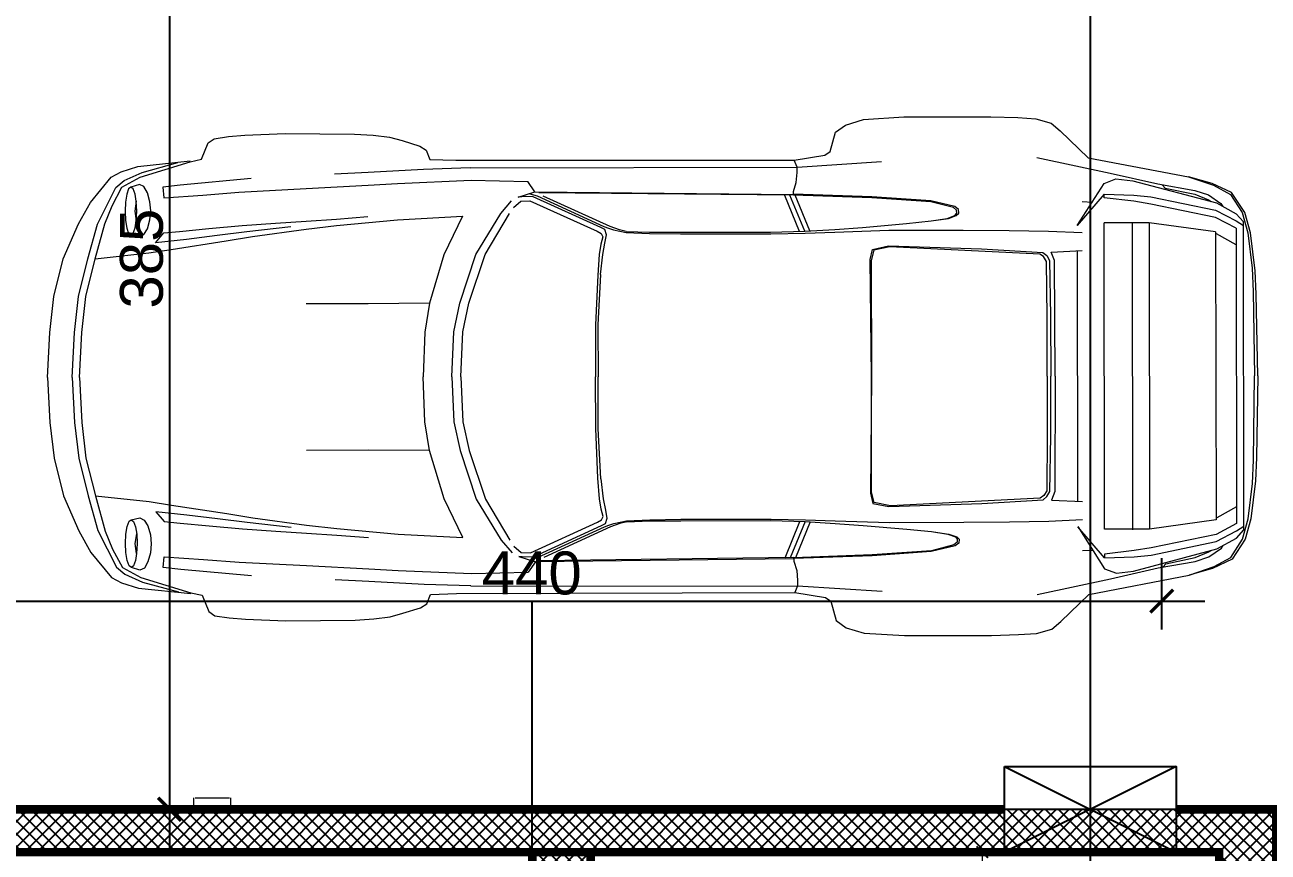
# Model space of a CAD drawing. Extents: x 250879 to 348495, y -51522 to -9360.
# Drawn here: x 302197.4 to 302632, y -21507.8 to -21218.6 of the extents above; entities that cross this region are included whole.
import ezdxf

# ---------------------------------------------------------------- set-up
doc = ezdxf.new("R2010")
doc.units = 0
doc.layers.get('0').update_dxf_attribs({"linetype": 'CONTINUOUS'})
doc.layers.get('DEFPOINTS').update_dxf_attribs({"color": 9, "linetype": 'CONTINUOUS'})
for name, color, linetype in [('AXIS', 1, 'CONTINUOUS'), ('COLUMN', 5, 'CONTINUOUS'), ('FURNITURE', 4, 'CONTINUOUS'), ('WALL', 7, 'CONTINUOUS')]:
    doc.layers.add(name, color=color, linetype=linetype)
for name, color, linetype, lineweight in [('dimention', 151, 'CONTINUOUS', 13), ('FIGURES', 153, 'CONTINUOUS', 0), ('FURN', 126, 'CONTINUOUS', 9)]:
    doc.layers.add(name, color=color, linetype=linetype, lineweight=lineweight)
doc.styles.get("Standard").update_dxf_attribs({"font": 'sanss___.ttf', "height": 15})
doc.styles.add('yon', font='ARIALN.TTF')
doc.dimstyles.new('CM', dxfattribs={"dimscale": 0, "dimtxt": 12, "dimasz": 0.4, "dimexe": 50, "dimexo": 1000, "dimgap": 0.03, "dimtad": 1, "dimdec": 0, "dimzin": 0, "dimdsep": 46, "dimtxsty": 'yon', "dimblk": 'Ar thick3', "dimcen": 3, "dimdle": 8, "dimse1": 1, "dimse2": 1, "dimclrd": 8, "dimclre": 8, "dimclrt": 30, "dimadec": 0, "dimazin": 0, "dimtfac": 1, "dimtdec": 0, "dimtix": 1, "dimtmove": 1, "dimatfit": 3, "dimfxl": 50, "dimtolj": 1, "dimtzin": 0, "dimlwd": 9, "dimarcsym": 0})
doc.dimstyles.new('STANDARD$0', dxfattribs={"dimscale": 0, "dimtxt": 12, "dimasz": 8, "dimexe": 15, "dimexo": 0.0625, "dimgap": 2, "dimtad": 1, "dimdec": 0, "dimzin": 0, "dimdsep": 46, "dimtxsty": 'Standard', "dimblk1": 'ARCHTICK', "dimblk2": 'ARCHTICK', "dimsah": 1, "dimcen": 0.09, "dimdle": 15, "dimclrd": 3, "dimclre": 3, "dimclrt": 3, "dimazin": 0, "dimtfac": 1, "dimtdec": 0, "dimtofl": 0, "dimtmove": 1, "dimatfit": 3, "dimldrblk": 'ARCHTICK', "dimfxl": 1.0455, "dimfxlon": 1, "dimtolj": 1, "dimtzin": 0, "dimarcsym": 0})

# ---------------------------------------------------------------- blocks, each defined once
blk = doc.blocks.new('_ARCHTICK')
at = {"color": 0, "linetype": 'ByBlock', "const_width": 0.15}
blk.add_lwpolyline([(-0.5, -0.5), (0.5, 0.5)], dxfattribs=at)
blk = doc.blocks.new('*D119')
at = {"layer": 'DEFPOINTS', "color": 0, "linetype": 'Continuous', "ltscale": 3, "transparency": 16777216}
for p in [(302594.83, -21420.05), (302154.35, -21487.83), (302594.83, -21487.83)]:
    blk.add_point(p, dxfattribs=at)
at = {"layer": 'WALL', "color": 3, "linetype": 'Continuous', "lineweight": -2, "ltscale": 3, "transparency": 16777216}
for p, q in [((302154.35, -21430.05), (302154.35, -21405.05)), ((302594.83, -21430.05), (302594.83, -21405.05)), ((302139.35, -21420.05), (302609.83, -21420.05))]:
    blk.add_line(p, q, dxfattribs=at)
at = {"layer": 'WALL', "color": 3, "linetype": 'Continuous', "lineweight": -2, "ltscale": 3, "transparency": 16777216, "xscale": 8, "yscale": 8, "zscale": 8, "rotation": 180}
blk.add_blockref('_ARCHTICK', (302154.35, -21420.05), dxfattribs=at)
at = {"layer": 'WALL', "color": 3, "linetype": 'Continuous', "lineweight": -2, "ltscale": 3, "transparency": 16777216, "xscale": 8, "yscale": 8, "zscale": 8}
blk.add_blockref('_ARCHTICK', (302594.83, -21420.05), dxfattribs=at)
at = {"layer": 'WALL', "color": 3, "linetype": 'Continuous', "ltscale": 3, "transparency": 16777216, "insert": (302374.59, -21410.33), "char_height": 15, "attachment_point": 5}
blk.add_mtext('\\A1;440', dxfattribs=at)
blk = doc.blocks.new('XREF1$0$02PCAR09')
at = {"color": 0, "linetype": 'ByBlock'}
for p, q in [((-138.14, 34.83), (-139.39, 33.77)), ((-136.04, 35.43), (-138.14, 34.83)), ((-133.57, 35.58), (-136.04, 35.43)), ((-129.86, 35.7), (-133.57, 35.58)), ((-117.88, 35.7), (-129.86, 35.7)), ((-112.33, 35.34), (-117.88, 35.7)), ((-109.85, 34.59), (-112.33, 35.34)), ((-108.47, 33.6), (-109.85, 34.59)), ((-139.39, 33.77), (-143.26, 30.05)), ((-107.73, 30.95), (-108.47, 33.6)), ((-48.85, 32.53), (-51.29, 31.76)), ((-47.09, 33.02), (-48.85, 32.53)), ((-44.85, 33.29), (-47.09, 33.02)), ((-42.26, 33.45), (-44.85, 33.29)), ((-32.75, 33.53), (-42.26, 33.45)), ((-27.18, 33.31), (-32.75, 33.53)), ((-24.96, 33.14), (-27.18, 33.31)), ((-22.98, 32.83), (-24.96, 33.14)), ((-22.13, 32.24), (-22.98, 32.83)), ((-107, 30.43), (-107.73, 30.95)), ((-52.16, 31.23), (-52.64, 29.95)), ((-51.29, 31.76), (-52.16, 31.23)), ((-21.22, 30), (-22.13, 32.24)), ((-143.26, 30.05), (-157.04, 27.42)), ((-136.16, 30.07), (-146.25, 27.9)), ((-103.18, 28.82), (-114.79, 29.59)), ((-102.8, 29.76), (-107, 30.43)), ((-103.18, 28.82), (-102.8, 29.76)), ((-56.22, 29.83), (-102.8, 29.76)), ((-52.64, 29.95), (-56.22, 29.83)), ((-19.65, 29.66), (-21.22, 30)), ((-12.48, 29.04), (-19.65, 29.78)), ((-12.79, 27.56), (-19.65, 29.66)), ((-13.04, 28.18), (-17.96, 29.55)), ((-157.04, 27.42), (-160.49, 26.23)), ((-160.29, 26.5), (-157.04, 27.42)), ((-146.25, 27.9), (-152.81, 26.43)), ((-58.2, 28.79), (-103.18, 28.82)), ((-103.18, 28.09), (-103.18, 28.82)), ((-103.06, 26.7), (-103.18, 28.09)), ((-58.2, 28.77), (-51.78, 28.55)), ((-51.78, 28.55), (-44.15, 28.14)), ((-44.15, 28.14), (-39.54, 27.93)), ((-10.59, 27.09), (-13.04, 28.18)), ((-10.26, 26.19), (-12.79, 27.56)), ((-10.14, 28.29), (-12.48, 29.04)), ((-8.78, 27.56), (-10.14, 28.29)), ((-5.94, 24.09), (-8.78, 27.56)), ((-162.98, 25.22), (-160.29, 26.5)), ((-160.49, 26.23), (-162.81, 24.98)), ((-149.39, 26.87), (-160.88, 23.8)), ((-152.81, 26.43), (-157.91, 25.53)), ((-153.83, 25.85), (-157.91, 25.01)), ((-153.47, 26.28), (-153.83, 25.85)), ((-147.04, 27.13), (-149.39, 26.87)), ((-145.43, 26.52), (-147.04, 27.13)), ((-141.73, 20.71), (-145.43, 26.52)), ((-102.68, 25.44), (-103.06, 26.7)), ((-67.1, 25.46), (-66.11, 26.89)), ((-58.32, 27.06), (-66.11, 26.89)), ((-48.2, 26.63), (-58.32, 27.06)), ((-44.15, 26.41), (-48.2, 26.63)), ((-35.6, 25.95), (-44.15, 26.41)), ((-26.33, 25.46), (-35.6, 25.95)), ((-28.03, 27.35), (-18.29, 26.45)), ((-18.29, 26.45), (-15.88, 26.19)), ((-15.88, 26.19), (-16.03, 24.72)), ((-13.76, 25.41), (-13.28, 26.26)), ((-13.28, 26.26), (-12.67, 26.55)), ((-12.67, 26.55), (-11.49, 26.19)), ((-12.07, 25.22), (-11.81, 25.93)), ((-11.81, 25.93), (-11.49, 26.19)), ((-11.49, 26.19), (-11.18, 25.93)), ((-11.18, 25.93), (-10.93, 25.22)), ((-9.43, 26.13), (-10.59, 27.09)), ((-8.9, 23.63), (-10.26, 26.19)), ((-6.9, 21.08), (-9.43, 26.13)), ((-164.79, 22.49), (-162.98, 25.22)), ((-162.81, 24.98), (-164.42, 22.49)), ((-159.78, 24.91), (-161.5, 23.73)), ((-151.85, 24.65), (-160.77, 22.81)), ((-159.78, 24.24), (-160.17, 23.99)), ((-157.91, 25.53), (-159.78, 24.91)), ((-157.91, 25.01), (-159.78, 24.24)), ((-149.51, 24.91), (-151.85, 24.65)), ((-151.85, 23.66), (-149.51, 24.04)), ((-145.43, 25.03), (-149.51, 24.91)), ((-149.51, 24.04), (-145.43, 24.53)), ((-145.43, 25.03), (-141.73, 20.73)), ((-145.43, 24.53), (-145.43, 25.03)), ((-142.39, 24.02), (-143.85, 23.95)), ((-124.86, 23.34), (-121.58, 24.14)), ((-124.69, 23.22), (-121.6, 24.01)), ((-121.6, 24.01), (-113.44, 24.57)), ((-121.58, 24.14), (-113.44, 24.69)), ((-113.44, 24.69), (-102.68, 25.08)), ((-113.44, 24.57), (-102.68, 24.96)), ((-104.9, 20.03), (-102.9, 24.96)), ((-104.22, 19.99), (-102.17, 24.96)), ((-101.45, 24.96), (-103.47, 19.98)), ((-67.1, 25.44), (-102.68, 25.06)), ((-102.68, 25.08), (-102.68, 25.44)), ((-102.68, 24.94), (-67.65, 25.32)), ((-102.68, 25.06), (-102.68, 24.94)), ((-77.45, 20.66), (-68.24, 24.88)), ((-67.39, 24.89), (-76.59, 20.66)), ((-76.17, 20.52), (-66.86, 24.77)), ((-66.4, 24.24), (-75.65, 20.03)), ((-66.42, 25.2), (-67.39, 24.89)), ((-67.1, 25.54), (-67.1, 25.54)), ((-64.81, 24.72), (-67.1, 25.46)), ((-66.86, 24.77), (-65.78, 24.81)), ((-65.14, 24.16), (-66.4, 24.24)), ((-65.78, 24.81), (-64.81, 24.72)), ((-64.13, 23.29), (-65.14, 24.16)), ((-62.4, 22.49), (-63.89, 24.21)), ((-21.41, 25.08), (-26.33, 25.46)), ((-16.03, 24.72), (-21.41, 25.08)), ((-14.22, 22.91), (-14.12, 24.14)), ((-14.12, 24.14), (-13.76, 25.41)), ((-12.31, 22.86), (-12.22, 24.26)), ((-12.22, 24.26), (-12.07, 25.22)), ((-12.22, 24.26), (-12.04, 22.86)), ((-10.93, 25.22), (-10.74, 24.13)), ((-10.74, 24.13), (-10.69, 22.86)), ((-4.27, 21.14), (-5.94, 24.09)), ((-165.56, 19.69), (-164.79, 22.49)), ((-164.42, 22.49), (-165.19, 19.69)), ((-163.6, 22.32), (-164.59, 21.21)), ((-160.88, 23.8), (-163.6, 22.32)), ((-160.77, 22.81), (-163.6, 21.32)), ((-161.5, 23.73), (-161.74, 23.33)), ((-160.77, 21.82), (-151.85, 23.66)), ((-125.42, 22.45), (-125.37, 22.96)), ((-125.08, 22.11), (-125.42, 22.45)), ((-125.37, 22.96), (-124.86, 23.34)), ((-125.15, 22.43), (-125.13, 22.84)), ((-124.89, 22.11), (-125.15, 22.43)), ((-125.13, 22.84), (-124.69, 23.22)), ((-60.22, 16.82), (-63.6, 22.49)), ((-58.97, 16.82), (-62.4, 22.49)), ((-14.12, 21.68), (-14.22, 22.91)), ((-12.24, 21.56), (-12.31, 22.86)), ((-12.04, 22.86), (-12.24, 21.56)), ((-10.69, 22.86), (-10.74, 21.58)), ((-7.91, 21.15), (-8.9, 23.63)), ((-163.6, 21.32), (-164.59, 20.71)), ((-164.59, -21.21), (-164.59, 21.21)), ((-163.6, 20.33), (-160.77, 21.82)), ((-160.77, 19.82), (-151.61, 21.07)), ((-151.61, 21.07), (-151.61, -21.07)), ((-151.61, 21.07), (-145.43, 21.07)), ((-149.26, 21.07), (-149.26, -21.19)), ((-145.43, -21.07), (-145.43, 21.07)), ((-124.01, 21.73), (-125.08, 22.11)), ((-123.84, 21.73), (-124.89, 22.11)), ((-121.62, 21.38), (-124.01, 21.73)), ((-121.62, 21.38), (-123.84, 21.73)), ((-118.22, 21.03), (-121.62, 21.38)), ((-112.19, 20.51), (-118.22, 21.03)), ((-78.74, 20.2), (-77.45, 20.66)), ((-76.59, 20.66), (-77.21, 20.44)), ((-57.13, 22.11), (-54.53, 16.8)), ((-48.2, 21.63), (-57.13, 22.11)), ((-39.78, 20.85), (-48.2, 21.63)), ((-39.78, 21.75), (-44.12, 22.11)), ((-35.6, 21.46), (-39.78, 21.75)), ((-35.6, 20.37), (-39.78, 20.85)), ((-31.38, 21.21), (-35.6, 21.46)), ((-33.48, 20.69), (-27.45, 19.99)), ((-26.79, 20.88), (-31.38, 21.21)), ((-22.2, 20.45), (-26.79, 20.88)), ((-13.76, 20.44), (-14.12, 21.68)), ((-12.07, 20.57), (-12.24, 21.58)), ((-11.81, 19.84), (-12.07, 20.57)), ((-10.74, 21.58), (-10.93, 20.51)), ((-6.56, 16.32), (-7.91, 21.15)), ((-5.57, 16.32), (-6.9, 21.08)), ((-2.17, 16.31), (-4.27, 21.14)), ((-166.21, 14.44), (-165.56, 19.69)), ((-165.19, 19.69), (-165.8, 14.82)), ((-163.6, 20.33), (-163.6, -20.33)), ((-163.6, 18.05), (-160.88, 19.53)), ((-160.77, 19.82), (-160.77, -19.82)), ((-137.77, 19.96), (-142.39, 19.75)), ((-132.34, 20.03), (-137.77, 19.96)), ((-126.04, 20.1), (-132.34, 20.03)), ((-115.78, 20.11), (-126.04, 20.1)), ((-108.37, 19.87), (-115.78, 20.11)), ((-108.37, 20.23), (-112.19, 20.51)), ((-104.22, 19.99), (-108.37, 20.23)), ((-104.27, 19.73), (-108.37, 19.87)), ((-99.56, 19.65), (-104.27, 19.73)), ((-99.52, 19.84), (-104.22, 19.99)), ((-87.11, 19.64), (-99.56, 19.65)), ((-87.11, 19.87), (-99.52, 19.84)), ((-82.86, 19.87), (-87.11, 19.87)), ((-82.86, 19.72), (-87.11, 19.64)), ((-79.67, 19.98), (-82.86, 19.87)), ((-79.63, 19.86), (-82.86, 19.72)), ((-79.67, 19.96), (-78.74, 20.2)), ((-77.89, 20.2), (-79.63, 19.86)), ((-77.21, 20.44), (-77.89, 20.2)), ((-76.95, 19.52), (-76.71, 20.25)), ((-76.73, 18.37), (-76.95, 19.52)), ((-76.71, 20.25), (-76.17, 20.52)), ((-76.22, 19.69), (-76.44, 19.24)), ((-76.44, 19.24), (-76.15, 18.22)), ((-75.65, 20.03), (-76.22, 19.69)), ((-28.21, 19.38), (-35.6, 20.37)), ((-24.62, 18.78), (-28.21, 19.38)), ((-27.45, 19.99), (-23.36, 19.5)), ((-23.36, 19.5), (-19.12, 18.97)), ((-18.2, 20.06), (-22.2, 20.45)), ((-19.12, 18.97), (-14.89, 18.51)), ((-16, 19.87), (-18.2, 20.06)), ((-14.89, 18.51), (-16, 19.87)), ((-13.28, 19.65), (-13.76, 20.44)), ((-12.67, 19.33), (-13.28, 19.65)), ((-11.49, 19.6), (-12.67, 19.33)), ((-11.49, 19.6), (-11.81, 19.84)), ((-11.18, 19.81), (-11.49, 19.6)), ((-10.93, 20.51), (-11.18, 19.81)), ((-138.14, 17.06), (-142.38, 17.26)), ((-141.73, 17.26), (-141.73, -17.16)), ((-128.55, 17.52), (-136.98, 17.01)), ((-136.55, 16.78), (-115.95, 17.82)), ((-115.76, 17.94), (-128.55, 17.52)), ((-115.95, 17.82), (-113.73, 17.36)), ((-113.56, 17.48), (-115.76, 17.94)), ((-113.73, 17.36), (-113.35, 15.95)), ((-113.2, 16.07), (-113.56, 17.48)), ((-76.42, 16.82), (-76.73, 18.37)), ((-76.15, 18.22), (-75.93, 16.82)), ((-17.01, 17.6), (-24.62, 18.78)), ((-13.95, 17.11), (-17.01, 17.6)), ((-138.66, 0), (-138.57, 15.9)), ((-138.57, 15.9), (-138.14, 17.06)), ((-137.9, 15.9), (-138.04, 8.28)), ((-137.51, 16.58), (-137.9, 15.9)), ((-137.56, 8.16), (-137.48, 15.78)), ((-136.98, 17.01), (-137.51, 16.58)), ((-137.48, 15.78), (-137.08, 16.44)), ((-137.08, 16.44), (-136.55, 16.78)), ((-113.4, -0.02), (-113.2, 16.07)), ((-113.35, 15.95), (-113.4, 0.02)), ((-76.1, 14.07), (-76.42, 16.82)), ((-75.93, 16.82), (-75.72, 13.98)), ((-60.22, 16.82), (-60.22, 16.82)), ((-58, 10.14), (-60.22, 16.82)), ((-56.75, 10.14), (-58.97, 16.82)), ((-54.53, 16.8), (-52.55, 10.14)), ((-6.56, 16.32), (-13.95, 17.11)), ((-5.26, 11.13), (-6.56, 16.32)), ((-4.27, 11.13), (-5.57, 16.32)), ((-0.87, 11.13), (-2.17, 16.31)), ((-166.35, 11.22), (-166.21, 14.44)), ((-165.8, 14.82), (-165.94, 11.59)), ((-76.1, 14.07), (-75.74, 7.15)), ((-75.72, 13.98), (-75.43, 7.15)), ((-166.57, 0.02), (-166.35, 11.22)), ((-165.94, 11.59), (-166.08, 0)), ((-4.7, 6.2), (-5.26, 11.13)), ((-3.7, 6.2), (-4.27, 11.13)), ((-0.31, 6.18), (-0.87, 11.13)), ((-57.13, 6.18), (-58, 10.14)), ((-55.9, 6.18), (-56.75, 10.14)), ((-52.55, 10.14), (-44.12, 10.09)), ((-52.55, 10.14), (-51.92, 6.18)), ((-44.12, 10.09), (-35.6, 10.09)), ((-138.04, 8.28), (-138.04, 0)), ((-137.56, 0), (-137.56, 8.16)), ((-75.74, 7.15), (-75.77, 0)), ((-75.43, 7.15), (-75.4, 0)), ((-56.89, 0), (-57.13, 6.18)), ((-55.64, 0), (-55.9, 6.18)), ((-51.92, 6.18), (-51.68, 0)), ((-4.39, 0), (-4.7, 6.2)), ((-3.4, 0), (-3.7, 6.2)), ((0, 0), (-0.31, 6.18)), ((-165.94, -11.59), (-166.08, 0)), ((-138.66, 0), (-138.57, -15.9)), ((-138.04, -8.28), (-138.04, 0)), ((-137.56, 0), (-137.56, -8.16)), ((-113.4, 0.02), (-113.2, -16.07)), ((-75.74, -7.15), (-75.77, 0)), ((-75.43, -7.15), (-75.4, 0)), ((-56.89, 0), (-57.13, -6.18)), ((-55.64, 0), (-55.9, -6.18)), ((-51.92, -6.18), (-51.68, 0)), ((-4.39, 0), (-4.7, -6.2)), ((-3.4, 0), (-3.7, -6.2)), ((0, 0), (-0.31, -6.18)), ((-166.57, -0.02), (-166.35, -11.22)), ((-113.35, -15.95), (-113.4, -0.02)), ((-57.13, -6.18), (-58, -10.14)), ((-55.9, -6.18), (-56.75, -10.14)), ((-52.55, -10.14), (-51.92, -6.18)), ((-4.7, -6.2), (-5.26, -11.13)), ((-3.7, -6.2), (-4.27, -11.13)), ((-0.31, -6.18), (-0.87, -11.13)), ((-137.9, -15.9), (-138.04, -8.28)), ((-137.56, -8.16), (-137.48, -15.78)), ((-76.1, -14.07), (-75.74, -7.15)), ((-75.72, -13.98), (-75.43, -7.15)), ((-58, -10.14), (-60.22, -16.82)), ((-56.75, -10.14), (-58.97, -16.82)), ((-54.53, -16.8), (-52.55, -10.14)), ((-52.55, -10.14), (-44.12, -10.09)), ((-44.12, -10.09), (-35.6, -10.09)), ((-166.35, -11.22), (-166.21, -14.44)), ((-165.8, -14.82), (-165.94, -11.59)), ((-5.26, -11.13), (-6.56, -16.32)), ((-4.27, -11.13), (-5.57, -16.32)), ((-0.87, -11.13), (-2.17, -16.31)), ((-166.21, -14.44), (-165.56, -19.69)), ((-165.19, -19.69), (-165.8, -14.82)), ((-76.1, -14.07), (-76.42, -16.82)), ((-75.93, -16.82), (-75.72, -13.98)), ((-138.14, -17.06), (-142.38, -17.26)), ((-138.57, -15.9), (-138.14, -17.06)), ((-137.51, -16.58), (-137.9, -15.9)), ((-136.98, -17.01), (-137.51, -16.58)), ((-137.48, -15.78), (-137.08, -16.44)), ((-137.08, -16.44), (-136.55, -16.78)), ((-128.55, -17.52), (-136.98, -17.01)), ((-136.55, -16.78), (-115.95, -17.82)), ((-113.73, -17.36), (-113.35, -15.95)), ((-113.2, -16.07), (-113.56, -17.48)), ((-76.42, -16.82), (-76.73, -18.37)), ((-76.15, -18.22), (-75.93, -16.82)), ((-60.22, -16.82), (-63.6, -22.49)), ((-58.97, -16.82), (-62.4, -22.49)), ((-60.22, -16.82), (-60.22, -16.82)), ((-57.13, -22.11), (-54.53, -16.8)), ((-13.95, -17.11), (-17.01, -17.6)), ((-6.56, -16.32), (-13.95, -17.11)), ((-6.56, -16.32), (-7.91, -21.15)), ((-5.57, -16.32), (-6.9, -21.08)), ((-2.17, -16.31), (-4.27, -21.14)), ((-163.6, -18.05), (-160.88, -19.53)), ((-115.76, -17.94), (-128.55, -17.52)), ((-115.95, -17.82), (-113.73, -17.36)), ((-113.56, -17.48), (-115.76, -17.94)), ((-76.73, -18.37), (-76.95, -19.52)), ((-76.44, -19.24), (-76.15, -18.22)), ((-24.62, -18.78), (-28.21, -19.38)), ((-17.01, -17.6), (-24.62, -18.78)), ((-19.12, -18.97), (-14.89, -18.51)), ((-14.89, -18.51), (-16, -19.87)), ((-165.56, -19.69), (-164.79, -22.49)), ((-164.42, -22.49), (-165.19, -19.69)), ((-163.6, -20.33), (-160.77, -21.82)), ((-160.77, -19.82), (-151.61, -21.07)), ((-137.77, -19.96), (-142.39, -19.75)), ((-132.34, -20.03), (-137.77, -19.96)), ((-126.04, -20.1), (-132.34, -20.03)), ((-115.78, -20.11), (-126.04, -20.1)), ((-112.19, -20.51), (-118.22, -21.03)), ((-108.37, -19.87), (-115.78, -20.11)), ((-108.37, -20.23), (-112.19, -20.51)), ((-104.27, -19.73), (-108.37, -19.87)), ((-104.22, -19.99), (-108.37, -20.23)), ((-104.9, -20.03), (-102.9, -24.96)), ((-99.56, -19.65), (-104.27, -19.73)), ((-99.52, -19.84), (-104.22, -19.99)), ((-104.22, -19.99), (-102.17, -24.96)), ((-101.45, -24.96), (-103.47, -19.98)), ((-87.11, -19.64), (-99.56, -19.65)), ((-87.11, -19.87), (-99.52, -19.84)), ((-82.86, -19.72), (-87.11, -19.64)), ((-82.86, -19.87), (-87.11, -19.87)), ((-79.63, -19.86), (-82.86, -19.72)), ((-79.67, -19.98), (-82.86, -19.87)), ((-79.67, -19.96), (-78.74, -20.2)), ((-77.89, -20.2), (-79.63, -19.86)), ((-78.74, -20.2), (-77.45, -20.66)), ((-77.21, -20.44), (-77.89, -20.2)), ((-76.59, -20.66), (-77.21, -20.44)), ((-76.95, -19.52), (-76.71, -20.25)), ((-76.71, -20.25), (-76.17, -20.52)), ((-76.22, -19.69), (-76.44, -19.24)), ((-75.65, -20.03), (-76.22, -19.69)), ((-76.17, -20.52), (-66.86, -24.77)), ((-66.4, -24.24), (-75.65, -20.03)), ((-35.6, -20.37), (-39.78, -20.85)), ((-28.21, -19.38), (-35.6, -20.37)), ((-33.48, -20.69), (-27.45, -19.99)), ((-27.45, -19.99), (-23.36, -19.5)), ((-22.2, -20.45), (-26.79, -20.88)), ((-23.36, -19.5), (-19.12, -18.97)), ((-18.2, -20.06), (-22.2, -20.45)), ((-16, -19.87), (-18.2, -20.06)), ((-13.76, -20.44), (-14.12, -21.68)), ((-13.28, -19.65), (-13.76, -20.44)), ((-12.67, -19.33), (-13.28, -19.65)), ((-11.49, -19.6), (-12.67, -19.33)), ((-11.81, -19.84), (-12.07, -20.57)), ((-11.49, -19.6), (-11.81, -19.84)), ((-11.18, -19.81), (-11.49, -19.6)), ((-10.93, -20.51), (-11.18, -19.81)), ((-10.74, -21.58), (-10.93, -20.51)), ((-163.6, -21.32), (-164.59, -20.71)), ((-163.6, -22.32), (-164.59, -21.21)), ((-160.77, -22.81), (-163.6, -21.32)), ((-160.77, -21.82), (-151.85, -23.66)), ((-151.61, -21.07), (-145.43, -21.07)), ((-141.73, -20.71), (-145.43, -26.52)), ((-145.43, -25.03), (-141.73, -20.73)), ((-125.08, -22.11), (-125.42, -22.45)), ((-124.89, -22.11), (-125.15, -22.43)), ((-124.01, -21.73), (-125.08, -22.11)), ((-123.84, -21.73), (-124.89, -22.11)), ((-121.62, -21.38), (-124.01, -21.73)), ((-121.62, -21.38), (-123.84, -21.73)), ((-118.22, -21.03), (-121.62, -21.38)), ((-77.45, -20.66), (-68.24, -24.88)), ((-67.39, -24.89), (-76.59, -20.66)), ((-48.2, -21.63), (-57.13, -22.11)), ((-39.78, -20.85), (-48.2, -21.63)), ((-39.78, -21.75), (-44.12, -22.11)), ((-35.6, -21.46), (-39.78, -21.75)), ((-31.38, -21.21), (-35.6, -21.46)), ((-26.79, -20.88), (-31.38, -21.21)), ((-14.12, -21.68), (-14.22, -22.91)), ((-12.24, -21.56), (-12.31, -22.86)), ((-12.07, -20.57), (-12.24, -21.58)), ((-12.04, -22.86), (-12.24, -21.56)), ((-10.69, -22.86), (-10.74, -21.58)), ((-6.9, -21.08), (-9.43, -26.13)), ((-7.91, -21.15), (-8.9, -23.63)), ((-4.27, -21.14), (-5.94, -24.09)), ((-164.79, -22.49), (-162.98, -25.22)), ((-162.81, -24.98), (-164.42, -22.49)), ((-160.88, -23.8), (-163.6, -22.32)), ((-161.5, -23.73), (-161.74, -23.33)), ((-159.78, -24.91), (-161.5, -23.73)), ((-149.39, -26.87), (-160.88, -23.8)), ((-151.85, -24.65), (-160.77, -22.81)), ((-151.85, -23.66), (-149.51, -24.04)), ((-125.42, -22.45), (-125.37, -22.96)), ((-125.37, -22.96), (-124.86, -23.34)), ((-125.15, -22.43), (-125.13, -22.84)), ((-125.13, -22.84), (-124.69, -23.22)), ((-124.86, -23.34), (-121.58, -24.14)), ((-124.69, -23.22), (-121.6, -24.01)), ((-64.13, -23.29), (-65.14, -24.16)), ((-62.4, -22.49), (-63.89, -24.21)), ((-14.22, -22.91), (-14.12, -24.14)), ((-12.31, -22.86), (-12.22, -24.26)), ((-12.22, -24.26), (-12.04, -22.86)), ((-10.74, -24.13), (-10.69, -22.86)), ((-8.9, -23.63), (-10.26, -26.19)), ((-162.98, -25.22), (-160.29, -26.5)), ((-160.49, -26.23), (-162.81, -24.98)), ((-159.78, -24.24), (-160.17, -23.99)), ((-157.91, -25.01), (-159.78, -24.24)), ((-157.91, -25.53), (-159.78, -24.91)), ((-153.83, -25.85), (-157.91, -25.01)), ((-152.81, -26.43), (-157.91, -25.53)), ((-149.51, -24.91), (-151.85, -24.65)), ((-149.51, -24.04), (-145.43, -24.53)), ((-145.43, -25.03), (-149.51, -24.91)), ((-145.43, -24.53), (-145.43, -25.03)), ((-142.39, -24.02), (-143.85, -23.95)), ((-121.6, -24.01), (-113.44, -24.57)), ((-121.58, -24.14), (-113.44, -24.69)), ((-113.44, -24.57), (-102.68, -24.96)), ((-113.44, -24.69), (-102.68, -25.08)), ((-102.68, -25.44), (-103.06, -26.7)), ((-102.68, -25.06), (-102.68, -24.94)), ((-102.68, -24.94), (-67.65, -25.32)), ((-67.1, -25.44), (-102.68, -25.06)), ((-102.68, -25.08), (-102.68, -25.44)), ((-66.42, -25.2), (-67.39, -24.89)), ((-64.81, -24.72), (-67.1, -25.46)), ((-67.1, -25.46), (-66.11, -26.89)), ((-67.1, -25.54), (-67.1, -25.54)), ((-66.86, -24.77), (-65.78, -24.81)), ((-65.14, -24.16), (-66.4, -24.24)), ((-65.78, -24.81), (-64.81, -24.72)), ((-26.33, -25.46), (-35.6, -25.95)), ((-21.41, -25.08), (-26.33, -25.46)), ((-16.03, -24.72), (-21.41, -25.08)), ((-15.88, -26.19), (-16.03, -24.72)), ((-14.12, -24.14), (-13.76, -25.41)), ((-13.76, -25.41), (-13.28, -26.26)), ((-12.22, -24.26), (-12.07, -25.22)), ((-12.07, -25.22), (-11.81, -25.93)), ((-11.18, -25.93), (-10.93, -25.22)), ((-10.93, -25.22), (-10.74, -24.13)), ((-5.94, -24.09), (-8.78, -27.56)), ((-157.04, -27.42), (-160.49, -26.23)), ((-160.29, -26.5), (-157.04, -27.42)), ((-153.47, -26.28), (-153.83, -25.85)), ((-146.25, -27.9), (-152.81, -26.43)), ((-147.04, -27.13), (-149.39, -26.87)), ((-145.43, -26.52), (-147.04, -27.13)), ((-103.06, -26.7), (-103.18, -28.09)), ((-58.32, -27.06), (-66.11, -26.89)), ((-48.2, -26.63), (-58.32, -27.06)), ((-44.15, -26.41), (-48.2, -26.63)), ((-35.6, -25.95), (-44.15, -26.41)), ((-28.03, -27.35), (-18.29, -26.45)), ((-18.29, -26.45), (-15.88, -26.19)), ((-13.28, -26.26), (-12.67, -26.55)), ((-10.59, -27.09), (-13.04, -28.18)), ((-10.26, -26.19), (-12.79, -27.56)), ((-12.67, -26.55), (-11.49, -26.19)), ((-11.81, -25.93), (-11.49, -26.19)), ((-11.49, -26.19), (-11.18, -25.93)), ((-9.43, -26.13), (-10.59, -27.09)), ((-143.26, -30.05), (-157.04, -27.42)), ((-136.16, -30.07), (-146.25, -27.9)), ((-103.18, -28.82), (-114.79, -29.59)), ((-103.18, -28.09), (-103.18, -28.82)), ((-58.2, -28.79), (-103.18, -28.82)), ((-103.18, -28.82), (-102.8, -29.76)), ((-58.2, -28.77), (-51.78, -28.55)), ((-51.78, -28.55), (-44.15, -28.14)), ((-44.15, -28.14), (-39.54, -27.93)), ((-12.79, -27.56), (-19.65, -29.66)), ((-12.48, -29.04), (-19.65, -29.78)), ((-13.04, -28.18), (-17.96, -29.55)), ((-10.14, -28.29), (-12.48, -29.04)), ((-8.78, -27.56), (-10.14, -28.29)), ((-139.39, -33.77), (-143.26, -30.05)), ((-107, -30.43), (-107.73, -30.95)), ((-102.8, -29.76), (-107, -30.43)), ((-56.22, -29.83), (-102.8, -29.76)), ((-52.64, -29.95), (-56.22, -29.83)), ((-52.16, -31.23), (-52.64, -29.95)), ((-21.22, -30), (-22.13, -32.24)), ((-19.65, -29.66), (-21.22, -30)), ((-107.73, -30.95), (-108.47, -33.6)), ((-51.29, -31.76), (-52.16, -31.23)), ((-48.85, -32.53), (-51.29, -31.76)), ((-22.13, -32.24), (-22.98, -32.83)), ((-138.14, -34.83), (-139.39, -33.77)), ((-108.47, -33.6), (-109.85, -34.59)), ((-47.09, -33.02), (-48.85, -32.53)), ((-44.85, -33.29), (-47.09, -33.02)), ((-42.26, -33.45), (-44.85, -33.29)), ((-32.75, -33.53), (-42.26, -33.45)), ((-27.18, -33.31), (-32.75, -33.53)), ((-24.96, -33.14), (-27.18, -33.31)), ((-22.98, -32.83), (-24.96, -33.14)), ((-136.04, -35.43), (-138.14, -34.83)), ((-133.57, -35.58), (-136.04, -35.43)), ((-129.86, -35.7), (-133.57, -35.58)), ((-117.88, -35.7), (-129.86, -35.7)), ((-112.33, -35.34), (-117.88, -35.7)), ((-109.85, -34.59), (-112.33, -35.34))]:
    blk.add_line(p, q, dxfattribs=at)
blk = doc.blocks.new('COLUMN')
at = {"layer": 'AXIS'}
for p, q in [((236924.7, -9644.26), (236984.7, -9674.26)), ((236984.7, -9644.26), (236924.7, -9674.26))]:
    blk.add_line(p, q, dxfattribs=at)
at = {"layer": 'COLUMN'}
blk.add_lwpolyline([(236924.7, -9644.26), (236984.7, -9644.26), (236984.7, -9674.26), (236924.7, -9674.26)], close=True, dxfattribs=at)
blk = doc.blocks.new('AXISG')
at = {"layer": 'AXIS'}
for p, q in [((306395.36, -19949.16), (306395.36, -23531.69)), ((305595.81, -21492.83), (307936.9, -21492.83))]:
    blk.add_line(p, q, dxfattribs=at)
at = {"layer": 'WALL', "linetype": 'Continuous'}
blk.add_blockref('COLUMN', (69440.66, -11833.58), dxfattribs=at)
blk = doc.blocks.new('*D523')
at = {"layer": 'DEFPOINTS', "color": 0, "linetype": 'Continuous', "transparency": 16777216}
for p in [(302228.24, -21107.83), (302228.24, -21492.83), (302248.01, -21492.83)]:
    blk.add_point(p, dxfattribs=at)
at = {"layer": 'WALL', "color": 3, "linetype": 'Continuous', "lineweight": -2, "transparency": 16777216}
for p, q in [((302248.01, -21092.83), (302248.01, -21507.83)), ((302246.96, -21107.83), (302263.01, -21107.83)), ((302246.96, -21492.83), (302263.01, -21492.83))]:
    blk.add_line(p, q, dxfattribs=at)
at = {"layer": 'WALL', "color": 3, "linetype": 'Continuous', "lineweight": -2, "transparency": 16777216, "xscale": 8, "yscale": 8, "zscale": 8}
for p, rotation in [((302248.01, -21107.83), 90), ((302248.01, -21492.83), 270)]:
    blk.add_blockref('_ARCHTICK', p, dxfattribs=dict(at, rotation=rotation))
at = {"layer": 'WALL', "color": 3, "linetype": 'Continuous', "transparency": 16777216, "insert": (302238.27, -21300.33), "char_height": 15, "attachment_point": 5, "rotation": 90}
blk.add_mtext('\\A1;385', dxfattribs=at)
blk = doc.blocks.new('Ar thick3')
at = {"layer": 'dimention'}
blk.add_line((0, 16.2), (0, -16.2), dxfattribs=at)
at = {"layer": 'dimention', "const_width": 1.5}
blk.add_lwpolyline([(-5, -5.1), (5, 4.9)], dxfattribs=at)
blk = doc.blocks.new('*D1448')
at = {"layer": 'DEFPOINTS', "color": 0, "linetype": 'Continuous', "transparency": 16777216}
for p in [(297923.33, -10600.25), (297933.38, -10785.33), (297950.44, -10785.33)]:
    blk.add_point(p, dxfattribs=at)
at = {"layer": 'WALL', "color": 8, "linetype": 'Continuous', "lineweight": 9, "transparency": 16777216}
blk.add_line((297933.38, -10600.65), (297933.38, -10784.93), dxfattribs=at)
at = {"layer": 'WALL', "color": 8, "linetype": 'Continuous', "lineweight": 9, "transparency": 16777216, "xscale": 0.4, "yscale": 0.4, "zscale": 0.4}
for p, rotation in [((297933.38, -10600.25), 90), ((297933.38, -10785.33), 270)]:
    blk.add_blockref('Ar thick3', p, dxfattribs=dict(at, rotation=rotation))
at = {"layer": 'WALL', "color": 30, "linetype": 'Continuous', "transparency": 16777216, "insert": (297927.22, -10692.79), "char_height": 12, "attachment_point": 5, "rotation": 90, "style": 'yon'}
blk.add_mtext('\\A1;185', dxfattribs=at)
blk = doc.blocks.new('*D1449')
at = {"layer": 'DEFPOINTS', "color": 0, "linetype": 'Continuous', "transparency": 16777216}
for p in [(297796.6, -10648.32), (298016.21, -10648.32), (297796.6, -10654.13)]:
    blk.add_point(p, dxfattribs=at)
at = {"layer": 'WALL', "color": 8, "linetype": 'Continuous', "lineweight": 9, "transparency": 16777216}
blk.add_line((298015.81, -10654.13), (297797, -10654.13), dxfattribs=at)
at = {"layer": 'WALL', "color": 8, "linetype": 'Continuous', "lineweight": 9, "transparency": 16777216, "xscale": 0.4, "yscale": 0.4, "zscale": 0.4, "rotation": 180}
blk.add_blockref('Ar thick3', (297796.6, -10654.13), dxfattribs=at)
at = {"layer": 'WALL', "color": 8, "linetype": 'Continuous', "lineweight": 9, "transparency": 16777216, "xscale": 0.4, "yscale": 0.4, "zscale": 0.4}
blk.add_blockref('Ar thick3', (298016.21, -10654.13), dxfattribs=at)
at = {"layer": 'WALL', "color": 30, "linetype": 'Continuous', "transparency": 16777216, "insert": (297906.41, -10647.97), "char_height": 12, "attachment_point": 5, "style": 'yon'}
blk.add_mtext('\\A1;220', dxfattribs=at)
blk = doc.blocks.new('*D1450')
at = {"layer": 'DEFPOINTS', "color": 0, "linetype": 'Continuous', "transparency": 16777216}
for p in [(297796.6, -10648.32), (297776.11, -10654.13), (297776.11, -10674.62)]:
    blk.add_point(p, dxfattribs=at)
at = {"layer": 'WALL', "color": 8, "linetype": 'Continuous', "lineweight": 9, "transparency": 16777216}
blk.add_line((297796.2, -10654.13), (297776.51, -10654.13), dxfattribs=at)
at = {"layer": 'WALL', "color": 8, "linetype": 'Continuous', "lineweight": 9, "transparency": 16777216, "xscale": 0.4, "yscale": 0.4, "zscale": 0.4, "rotation": 180}
blk.add_blockref('Ar thick3', (297776.11, -10654.13), dxfattribs=at)
at = {"layer": 'WALL', "color": 8, "linetype": 'Continuous', "lineweight": 9, "transparency": 16777216, "xscale": 0.4, "yscale": 0.4, "zscale": 0.4}
blk.add_blockref('Ar thick3', (297796.6, -10654.13), dxfattribs=at)
at = {"layer": 'WALL', "color": 30, "linetype": 'Continuous', "transparency": 16777216, "insert": (297786.36, -10647.97), "char_height": 12, "attachment_point": 5, "style": 'yon'}
blk.add_mtext('\\A1;20', dxfattribs=at)
blk = doc.blocks.new('*D1451')
at = {"layer": 'DEFPOINTS', "color": 0, "linetype": 'Continuous', "transparency": 16777216}
for p in [(297555.69, -10654.13), (297555.69, -10659.91), (297776.11, -10674.62)]:
    blk.add_point(p, dxfattribs=at)
at = {"layer": 'WALL', "color": 8, "linetype": 'Continuous', "lineweight": 9, "transparency": 16777216}
blk.add_line((297775.71, -10654.13), (297556.09, -10654.13), dxfattribs=at)
at = {"layer": 'WALL', "color": 8, "linetype": 'Continuous', "lineweight": 9, "transparency": 16777216, "xscale": 0.4, "yscale": 0.4, "zscale": 0.4, "rotation": 180}
blk.add_blockref('Ar thick3', (297555.69, -10654.13), dxfattribs=at)
at = {"layer": 'WALL', "color": 8, "linetype": 'Continuous', "lineweight": 9, "transparency": 16777216, "xscale": 0.4, "yscale": 0.4, "zscale": 0.4}
blk.add_blockref('Ar thick3', (297776.11, -10654.13), dxfattribs=at)
at = {"layer": 'WALL', "color": 30, "linetype": 'Continuous', "transparency": 16777216, "insert": (297665.9, -10647.97), "char_height": 12, "attachment_point": 5, "style": 'yon'}
blk.add_mtext('\\A1;220', dxfattribs=at)
blk = doc.blocks.new('*D1452')
at = {"layer": 'DEFPOINTS', "color": 0, "linetype": 'Continuous', "transparency": 16777216}
for p in [(298016.21, -10654.13), (298036.21, -10654.13), (298036.21, -10654.13)]:
    blk.add_point(p, dxfattribs=at)
at = {"layer": 'WALL', "color": 8, "linetype": 'Continuous', "lineweight": 9, "transparency": 16777216}
blk.add_line((298016.61, -10654.13), (298035.81, -10654.13), dxfattribs=at)
at = {"layer": 'WALL', "color": 8, "linetype": 'Continuous', "lineweight": 9, "transparency": 16777216, "xscale": 0.4, "yscale": 0.4, "zscale": 0.4, "rotation": 180}
blk.add_blockref('Ar thick3', (298016.21, -10654.13), dxfattribs=at)
at = {"layer": 'WALL', "color": 8, "linetype": 'Continuous', "lineweight": 9, "transparency": 16777216, "xscale": 0.4, "yscale": 0.4, "zscale": 0.4}
blk.add_blockref('Ar thick3', (298036.21, -10654.13), dxfattribs=at)
at = {"layer": 'WALL', "color": 30, "linetype": 'Continuous', "transparency": 16777216, "insert": (298026.21, -10647.97), "char_height": 12, "attachment_point": 5, "style": 'yon'}
blk.add_mtext('\\A1;20', dxfattribs=at)
blk = doc.blocks.new('*D1453')
at = {"layer": 'DEFPOINTS', "color": 0, "linetype": 'Continuous', "transparency": 16777216}
for p in [(298036.21, -10654.13), (298086.38, -10654.13), (298086.38, -10654.13)]:
    blk.add_point(p, dxfattribs=at)
at = {"layer": 'WALL', "color": 8, "linetype": 'Continuous', "lineweight": 9, "transparency": 16777216}
blk.add_line((298036.61, -10654.13), (298085.98, -10654.13), dxfattribs=at)
at = {"layer": 'WALL', "color": 8, "linetype": 'Continuous', "lineweight": 9, "transparency": 16777216, "xscale": 0.4, "yscale": 0.4, "zscale": 0.4, "rotation": 180}
blk.add_blockref('Ar thick3', (298036.21, -10654.13), dxfattribs=at)
at = {"layer": 'WALL', "color": 8, "linetype": 'Continuous', "lineweight": 9, "transparency": 16777216, "xscale": 0.4, "yscale": 0.4, "zscale": 0.4}
blk.add_blockref('Ar thick3', (298086.38, -10654.13), dxfattribs=at)
at = {"layer": 'WALL', "color": 30, "linetype": 'Continuous', "transparency": 16777216, "insert": (298061.3, -10647.97), "char_height": 12, "attachment_point": 5, "style": 'yon'}
blk.add_mtext('\\A1;50', dxfattribs=at)
blk = doc.blocks.new('*D1454')
at = {"layer": 'DEFPOINTS', "color": 0, "linetype": 'Continuous', "transparency": 16777216}
for p in [(298086.38, -10585.25), (298148.23, -10585.25), (298086.38, -10805.33)]:
    blk.add_point(p, dxfattribs=at)
at = {"layer": 'WALL', "color": 8, "linetype": 'Continuous', "lineweight": 9, "transparency": 16777216}
blk.add_line((298148.23, -10804.93), (298148.23, -10585.65), dxfattribs=at)
at = {"layer": 'WALL', "color": 8, "linetype": 'Continuous', "lineweight": 9, "transparency": 16777216, "xscale": 0.4, "yscale": 0.4, "zscale": 0.4}
for p, rotation in [((298148.23, -10585.25), 90), ((298148.23, -10805.33), 270)]:
    blk.add_blockref('Ar thick3', p, dxfattribs=dict(at, rotation=rotation))
at = {"layer": 'WALL', "color": 30, "linetype": 'Continuous', "transparency": 16777216, "insert": (298142.08, -10695.29), "char_height": 12, "attachment_point": 5, "rotation": 90, "style": 'yon'}
blk.add_mtext('\\A1;220', dxfattribs=at)
blk = doc.blocks.new('*D1442')
at = {"layer": 'DEFPOINTS', "color": 0, "linetype": 'Continuous', "transparency": 16777216}
for p in [(298006.21, -10805.33), (298036.21, -10805.33), (298006.21, -10838.9)]:
    blk.add_point(p, dxfattribs=at)
at = {"layer": 'WALL', "color": 8, "linetype": 'Continuous', "lineweight": 9, "transparency": 16777216}
blk.add_line((298035.81, -10838.9), (298006.61, -10838.9), dxfattribs=at)
at = {"layer": 'WALL', "color": 8, "linetype": 'Continuous', "lineweight": 9, "transparency": 16777216, "xscale": 0.4, "yscale": 0.4, "zscale": 0.4, "rotation": 180}
blk.add_blockref('Ar thick3', (298006.21, -10838.9), dxfattribs=at)
at = {"layer": 'WALL', "color": 8, "linetype": 'Continuous', "lineweight": 9, "transparency": 16777216, "xscale": 0.4, "yscale": 0.4, "zscale": 0.4}
blk.add_blockref('Ar thick3', (298036.21, -10838.9), dxfattribs=at)
at = {"layer": 'WALL', "color": 30, "linetype": 'Continuous', "transparency": 16777216, "insert": (298021.21, -10832.74), "char_height": 12, "attachment_point": 5, "style": 'yon'}
blk.add_mtext('\\A1;30', dxfattribs=at)
blk = doc.blocks.new('*D1443')
at = {"layer": 'DEFPOINTS', "color": 0, "linetype": 'Continuous', "transparency": 16777216}
for p in [(297891.17, -10805.33), (298006.21, -10805.33), (297891.17, -10838.9)]:
    blk.add_point(p, dxfattribs=at)
at = {"layer": 'WALL', "color": 8, "linetype": 'Continuous', "lineweight": 9, "transparency": 16777216}
blk.add_line((298005.81, -10838.9), (297891.57, -10838.9), dxfattribs=at)
at = {"layer": 'WALL', "color": 8, "linetype": 'Continuous', "lineweight": 9, "transparency": 16777216, "xscale": 0.4, "yscale": 0.4, "zscale": 0.4, "rotation": 180}
blk.add_blockref('Ar thick3', (297891.17, -10838.9), dxfattribs=at)
at = {"layer": 'WALL', "color": 8, "linetype": 'Continuous', "lineweight": 9, "transparency": 16777216, "xscale": 0.4, "yscale": 0.4, "zscale": 0.4}
blk.add_blockref('Ar thick3', (298006.21, -10838.9), dxfattribs=at)
at = {"layer": 'WALL', "color": 30, "linetype": 'Continuous', "transparency": 16777216, "insert": (297948.69, -10832.74), "char_height": 12, "attachment_point": 5, "style": 'yon'}
blk.add_mtext('\\A1;115', dxfattribs=at)
blk = doc.blocks.new('*D1444')
at = {"layer": 'DEFPOINTS', "color": 0, "linetype": 'Continuous', "transparency": 16777216}
for p in [(297535.69, -10654.13), (297535.69, -10654.13), (297555.69, -10654.13)]:
    blk.add_point(p, dxfattribs=at)
at = {"layer": 'WALL', "color": 8, "linetype": 'Continuous', "lineweight": 9, "transparency": 16777216}
blk.add_line((297555.29, -10654.13), (297536.09, -10654.13), dxfattribs=at)
at = {"layer": 'WALL', "color": 8, "linetype": 'Continuous', "lineweight": 9, "transparency": 16777216, "xscale": 0.4, "yscale": 0.4, "zscale": 0.4, "rotation": 180}
blk.add_blockref('Ar thick3', (297535.69, -10654.13), dxfattribs=at)
at = {"layer": 'WALL', "color": 8, "linetype": 'Continuous', "lineweight": 9, "transparency": 16777216, "xscale": 0.4, "yscale": 0.4, "zscale": 0.4}
blk.add_blockref('Ar thick3', (297555.69, -10654.13), dxfattribs=at)
at = {"layer": 'WALL', "color": 30, "linetype": 'Continuous', "transparency": 16777216, "insert": (297545.69, -10647.97), "char_height": 12, "attachment_point": 5, "style": 'yon'}
blk.add_mtext('\\A1;20', dxfattribs=at)
blk = doc.blocks.new('*D1445')
at = {"layer": 'DEFPOINTS', "color": 0, "linetype": 'Continuous', "transparency": 16777216}
for p in [(297535.69, -10816.26), (297565.69, -10816.26), (297565.69, -10838.82)]:
    blk.add_point(p, dxfattribs=at)
at = {"layer": 'WALL', "color": 8, "linetype": 'Continuous', "lineweight": 9, "transparency": 16777216}
blk.add_line((297536.09, -10838.82), (297565.29, -10838.82), dxfattribs=at)
at = {"layer": 'WALL', "color": 8, "linetype": 'Continuous', "lineweight": 9, "transparency": 16777216, "xscale": 0.4, "yscale": 0.4, "zscale": 0.4, "rotation": 180}
blk.add_blockref('Ar thick3', (297535.69, -10838.82), dxfattribs=at)
at = {"layer": 'WALL', "color": 8, "linetype": 'Continuous', "lineweight": 9, "transparency": 16777216, "xscale": 0.4, "yscale": 0.4, "zscale": 0.4}
blk.add_blockref('Ar thick3', (297565.69, -10838.82), dxfattribs=at)
at = {"layer": 'WALL', "color": 30, "linetype": 'Continuous', "transparency": 16777216, "insert": (297550.69, -10832.66), "char_height": 12, "attachment_point": 5, "style": 'yon'}
blk.add_mtext('\\A1;30', dxfattribs=at)
blk = doc.blocks.new('*D1446')
at = {"layer": 'DEFPOINTS', "color": 0, "linetype": 'Continuous', "transparency": 16777216}
for p in [(297680.23, -10805.33), (297565.69, -10816.26), (297680.23, -10838.82)]:
    blk.add_point(p, dxfattribs=at)
at = {"layer": 'WALL', "color": 8, "linetype": 'Continuous', "lineweight": 9, "transparency": 16777216}
blk.add_line((297566.09, -10838.82), (297679.83, -10838.82), dxfattribs=at)
at = {"layer": 'WALL', "color": 8, "linetype": 'Continuous', "lineweight": 9, "transparency": 16777216, "xscale": 0.4, "yscale": 0.4, "zscale": 0.4, "rotation": 180}
blk.add_blockref('Ar thick3', (297565.69, -10838.82), dxfattribs=at)
at = {"layer": 'WALL', "color": 8, "linetype": 'Continuous', "lineweight": 9, "transparency": 16777216, "xscale": 0.4, "yscale": 0.4, "zscale": 0.4}
blk.add_blockref('Ar thick3', (297680.23, -10838.82), dxfattribs=at)
at = {"layer": 'WALL', "color": 30, "linetype": 'Continuous', "transparency": 16777216, "insert": (297622.96, -10832.66), "char_height": 12, "attachment_point": 5, "style": 'yon'}
blk.add_mtext('\\A1;115', dxfattribs=at)
blk = doc.blocks.new('*D1447')
at = {"layer": 'DEFPOINTS', "color": 0, "linetype": 'Continuous', "transparency": 16777216}
for p in [(297680.23, -10805.33), (297891.17, -10816.26), (297891.17, -10838.82)]:
    blk.add_point(p, dxfattribs=at)
at = {"layer": 'WALL', "color": 8, "linetype": 'Continuous', "lineweight": 9, "transparency": 16777216}
blk.add_line((297680.63, -10838.82), (297890.77, -10838.82), dxfattribs=at)
at = {"layer": 'WALL', "color": 8, "linetype": 'Continuous', "lineweight": 9, "transparency": 16777216, "xscale": 0.4, "yscale": 0.4, "zscale": 0.4, "rotation": 180}
blk.add_blockref('Ar thick3', (297680.23, -10838.82), dxfattribs=at)
at = {"layer": 'WALL', "color": 8, "linetype": 'Continuous', "lineweight": 9, "transparency": 16777216, "xscale": 0.4, "yscale": 0.4, "zscale": 0.4}
blk.add_blockref('Ar thick3', (297891.17, -10838.82), dxfattribs=at)
at = {"layer": 'WALL', "color": 30, "linetype": 'Continuous', "transparency": 16777216, "insert": (297785.7, -10832.76), "char_height": 12, "attachment_point": 5, "style": 'yon'}
blk.add_mtext('\\A1;211', dxfattribs=at)
blk = doc.blocks.new('LIFTG')
at = {"layer": 'AXIS'}
h = blk.add_hatch(dxfattribs=at)
h.set_pattern_fill('ANSI37', color=256, style=0)
h.set_pattern_definition([(45, (0, 7293.6753), (-2.24506403, 2.24506403), []), (135, (0, 7293.6753), (-2.24506403, -2.24506403), [])])
h.paths.add_polyline_path([(298036.21, -10599.99), (298036.21, -10585.25), (298001.17, -10585.25), (298001.17, -10600.25), (298016.21, -10600.25), (298016.21, -10785.33), (298036.21, -10785.33)])
h.paths.add_polyline_path([(298036.21, -10785.33), (298006.21, -10785.33), (298006.21, -10805.33), (298036.21, -10805.33)])
h.paths.add_polyline_path([(297941.17, -10585.25), (297775.93, -10585.25), (297775.93, -10600.25), (297941.17, -10600.25)])
h.paths.add_polyline_path([(297971.17, -10585.25), (297941.17, -10585.25), (297941.17, -10600.25)])
h.paths.add_polyline_path([(297971.17, -10585.25), (297941.17, -10600.25), (297971.17, -10600.25)], flags=17)
h.paths.add_polyline_path([(297971.17, -10585.25), (297971.17, -10600.25), (298001.17, -10600.25)])
h.paths.add_polyline_path([(298001.17, -10585.25), (297971.17, -10585.25), (298001.17, -10600.25)])
h.paths.add_polyline_path([(297796.52, -10600.25), (297776.11, -10600.25), (297776.11, -10785.33), (297796.52, -10785.33)])
h.paths.add_polyline_path([(297891.17, -10785.33), (297775.93, -10785.33), (297775.93, -10805.33), (297891.17, -10805.33)])
h.paths.add_polyline_path([(297775.93, -10785.33), (297680.23, -10785.33), (297680.23, -10805.33), (297775.93, -10805.33)])
h.paths.add_polyline_path([(297775.93, -10585.25), (297560.69, -10585.25), (297560.69, -10600.25), (297775.93, -10600.25)])
h.paths.add_polyline_path([(297555.69, -10600.25), (297535.69, -10600.25), (297535.69, -10785.33), (297555.69, -10785.33)])
h.paths.add_polyline_path([(297565.69, -10785.33), (297555.69, -10785.33), (297535.69, -10785.33), (297535.69, -10805.33), (297565.69, -10805.33)])
h.paths.add_polyline_path([(297796.96, -10591.75), (297825.65, -10591.75), (297825.65, -10614.7), (297796.96, -10614.7)], flags=9)
h.paths.add_polyline_path([(297535.58, -10638.85), (297555.81, -10638.85), (297555.81, -10657.1), (297535.58, -10657.1)], flags=9)
at = {"layer": 'FURN'}
for p, q in [((297657.79, -10585.25), (297657.79, -10581.23)), ((297658.29, -10581.25), (297670.29, -10581.25)), ((297670.79, -10585.25), (297670.79, -10581.23))]:
    blk.add_line(p, q, dxfattribs=at)
at = {"layer": 'FURNITURE'}
for p, q in [((298081.38, -10604.99), (298041.21, -10792.33)), ((298041.21, -10604.99), (298081.38, -10792.33)), ((297680.23, -10785.33), (297565.69, -10785.33)), ((298006.21, -10785.33), (297891.17, -10785.33))]:
    blk.add_line(p, q, dxfattribs=at)
for points in [[(298086.38, -10797.33), (298036.21, -10797.33), (298036.21, -10599.99), (298086.38, -10599.99)], [(298081.38, -10792.33), (298041.21, -10792.33), (298041.21, -10604.99), (298081.38, -10604.99)]]:
    blk.add_lwpolyline(points, close=True, dxfattribs=at)
at = {"layer": 'FURNITURE', "ltscale": 3}
for points in [[(297567.07, -10609.75), (297746.83, -10609.75), (297746.83, -10776.2), (297567.07, -10776.2)], [(298006.82, -10609.75), (297831.09, -10609.75), (297831.09, -10776.2), (298006.82, -10776.2)], [(297749.75, -10756.35), (297769.52, -10756.35), (297769.52, -10637.41), (297749.75, -10637.41)], [(297827.71, -10756.35), (297802.44, -10756.35), (297802.44, -10637.41), (297827.71, -10637.41)]]:
    blk.add_lwpolyline(points, close=True, dxfattribs=at)
at = {"layer": 'WALL', "ltscale": 3}
blk.add_line((297560.69, -10585.25), (297941.17, -10585.25), dxfattribs=at)
blk.add_line((297560.69, -10585.25), (297941.17, -10585.25), dxfattribs=at)
blk.add_line((297560.69, -10585.25), (297941.17, -10585.25), dxfattribs=at)
at = {"layer": 'WALL', "linetype": 'Continuous', "const_width": 3}
for points in [[(297535.69, -10785.33), (297535.69, -10785.33), (297535.69, -10585.25), (297941.17, -10585.25)], [(297560.69, -10585.25), (297941.17, -10585.25)], [(297560.69, -10585.25), (297941.17, -10585.25)], [(298001.17, -10585.25), (298036.21, -10585.25), (298036.21, -10805.33), (298006.21, -10805.33)], [(298036.21, -10598.25), (298086.38, -10598.25), (298086.38, -10585.25), (298036.21, -10585.25)], [(297565.69, -10805.33), (297535.69, -10805.33), (297535.69, -10600.25)], [(297555.69, -10600.25), (297555.69, -10785.33)], [(297555.69, -10600.25), (298016.21, -10600.25), (298016.21, -10785.33), (298006.21, -10785.33)], [(297565.69, -10785.33), (297555.69, -10785.33), (297555.69, -10600.25)], [(297776.11, -10600.25), (297776.11, -10785.33)], [(297796.52, -10600.25), (297796.52, -10785.33)], [(297555.69, -10785.33), (297565.69, -10785.33)], [(297565.69, -10785.33), (297565.69, -10805.33)], [(297891.17, -10785.33), (297680.23, -10785.33)], [(297680.23, -10785.33), (297680.23, -10805.33)], [(297891.17, -10785.33), (297891.17, -10805.33)], [(298006.21, -10785.33), (298006.21, -10805.33)], [(298016.21, -10785.33), (298006.21, -10785.33), (298006.21, -10805.33)], [(297891.17, -10805.33), (297680.23, -10805.33)], [(298036.21, -10805.33), (298086.38, -10805.33)]]:
    blk.add_lwpolyline(points, dxfattribs=at)
at = {"layer": 'WALL', "color": 6, "linetype": 'Continuous', "const_width": 3}
for points in [[(298078.38, -10598.25), (298036.21, -10598.25)], [(298086.38, -10805.33), (298086.38, -10797.33), (298036.21, -10797.33)], [(298078.38, -10805.33), (298036.21, -10805.33)]]:
    blk.add_lwpolyline(points, dxfattribs=at)
at = {"layer": 'WALL', "linetype": 'Continuous'}
for p in [(60575.99, -926), (61016.47, -926)]:
    blk.add_blockref('COLUMN', p, dxfattribs=at)
for base, p1, p2, picture, middle in [((298148.23, -10585.25), (298086.38, -10805.33), (298086.38, -10585.25), '*D1454', (298142.08, -10695.29)), ((297933.38, -10785.33), (297923.33, -10600.25), (297950.44, -10785.33), '*D1448', (297927.22, -10692.79))]:
    dim = blk.add_linear_dim(base=base, p1=p1, p2=p2, angle=90, dimstyle='CM', override={"dimscale": 1}, dxfattribs=at)
    dim.commit()
    dim.dimension.update_dxf_attribs({"geometry": picture, "text_midpoint": middle})
for base, p1, p2, picture, middle in [((297535.69, -10654.13), (297555.69, -10654.13), (297535.69, -10654.13), '*D1444', (297545.69, -10647.97)), ((297555.69, -10654.13), (297776.11, -10674.62), (297555.69, -10659.91), '*D1451', (297665.9, -10647.97)), ((297776.11, -10654.13), (297796.6, -10648.32), (297776.11, -10674.62), '*D1450', (297786.36, -10647.97)), ((297796.6, -10654.13), (298016.21, -10648.32), (297796.6, -10648.32), '*D1449', (297906.41, -10647.97)), ((298036.21, -10654.13), (298016.21, -10654.13), (298036.21, -10654.13), '*D1452', (298026.21, -10647.97)), ((298086.38, -10654.13), (298036.21, -10654.13), (298086.38, -10654.13), '*D1453', (298061.3, -10647.97)), ((297680.23, -10838.82), (297565.69, -10816.26), (297680.23, -10805.33), '*D1446', (297622.96, -10832.66)), ((297891.17, -10838.82), (297680.23, -10805.33), (297891.17, -10816.26), '*D1447', (297785.7, -10832.76)), ((297891.17, -10838.9), (298006.21, -10805.33), (297891.17, -10805.33), '*D1443', (297948.69, -10832.74)), ((298006.21, -10838.9), (298036.21, -10805.33), (298006.21, -10805.33), '*D1442', (298021.21, -10832.74)), ((297565.69, -10838.82), (297535.69, -10816.26), (297565.69, -10816.26), '*D1445', (297550.69, -10832.66))]:
    dim = blk.add_linear_dim(base=base, p1=p1, p2=p2, dimstyle='CM', override={"dimscale": 1}, dxfattribs=at)
    dim.commit()
    dim.dimension.update_dxf_attribs({"geometry": picture, "text_midpoint": middle})

msp = doc.modelspace()

# ---------------------------------------------------------------- linework, layer by layer
at = {"layer": 'AXIS'}
for p, q in [((302569.82926, -19501.49474), (302569.82926, -23531.69157)), ((302374.59082, -21420.05183), (302374.59082, -21958.86796)), ((301859.79853, -21492.83296), (304111.36989, -21492.83296))]:
    msp.add_line(p, q, dxfattribs=at)

# ---------------------------------------------------------------- block references
at = {"layer": 'FIGURES', "lineweight": 0, "xscale": -2.539999999841102, "yscale": 2.53999999910593, "zscale": 2.540000000000873, "rotation": 0.07684241378298928}
msp.add_blockref('XREF1$0$02PCAR09', (302205.36388, -21341.87585, -260.82678), dxfattribs=at)
at = {"layer": 'WALL', "linetype": 'Continuous'}
for name, p in [('AXISG', (-3825.53138, 0)), ('LIFTG', (4598.65945, -10907.58116))]:
    msp.add_blockref(name, p, dxfattribs=at)

# ---------------------------------------------------------------- dimensions: what is measured, and where the dimension line sits
dim = msp.add_linear_dim(base=(302248.0103, -21492.83296), p1=(302228.23747, -21107.83296), p2=(302228.23747, -21492.83296), angle=90, dimstyle='STANDARD$0', override={"dimscale": 1}, dxfattribs=at)
dim.commit()
dim.dimension.update_dxf_attribs({"geometry": '*D523', "text_midpoint": (302238.27368, -21300.33296)})
at = {"layer": 'WALL', "linetype": 'Continuous', "ltscale": 3}
dim = msp.add_linear_dim(base=(302594.82926, -21420.05183), p1=(302154.35238, -21487.83296), p2=(302594.82926, -21487.83296), dimstyle='STANDARD$0', override={"dimscale": 1, "dimfxl": 10}, dxfattribs=at)
dim.commit()
dim.dimension.update_dxf_attribs({"geometry": '*D119', "text_midpoint": (302374.59082, -21410.32549)})

doc.saveas('drawing.dxf')
